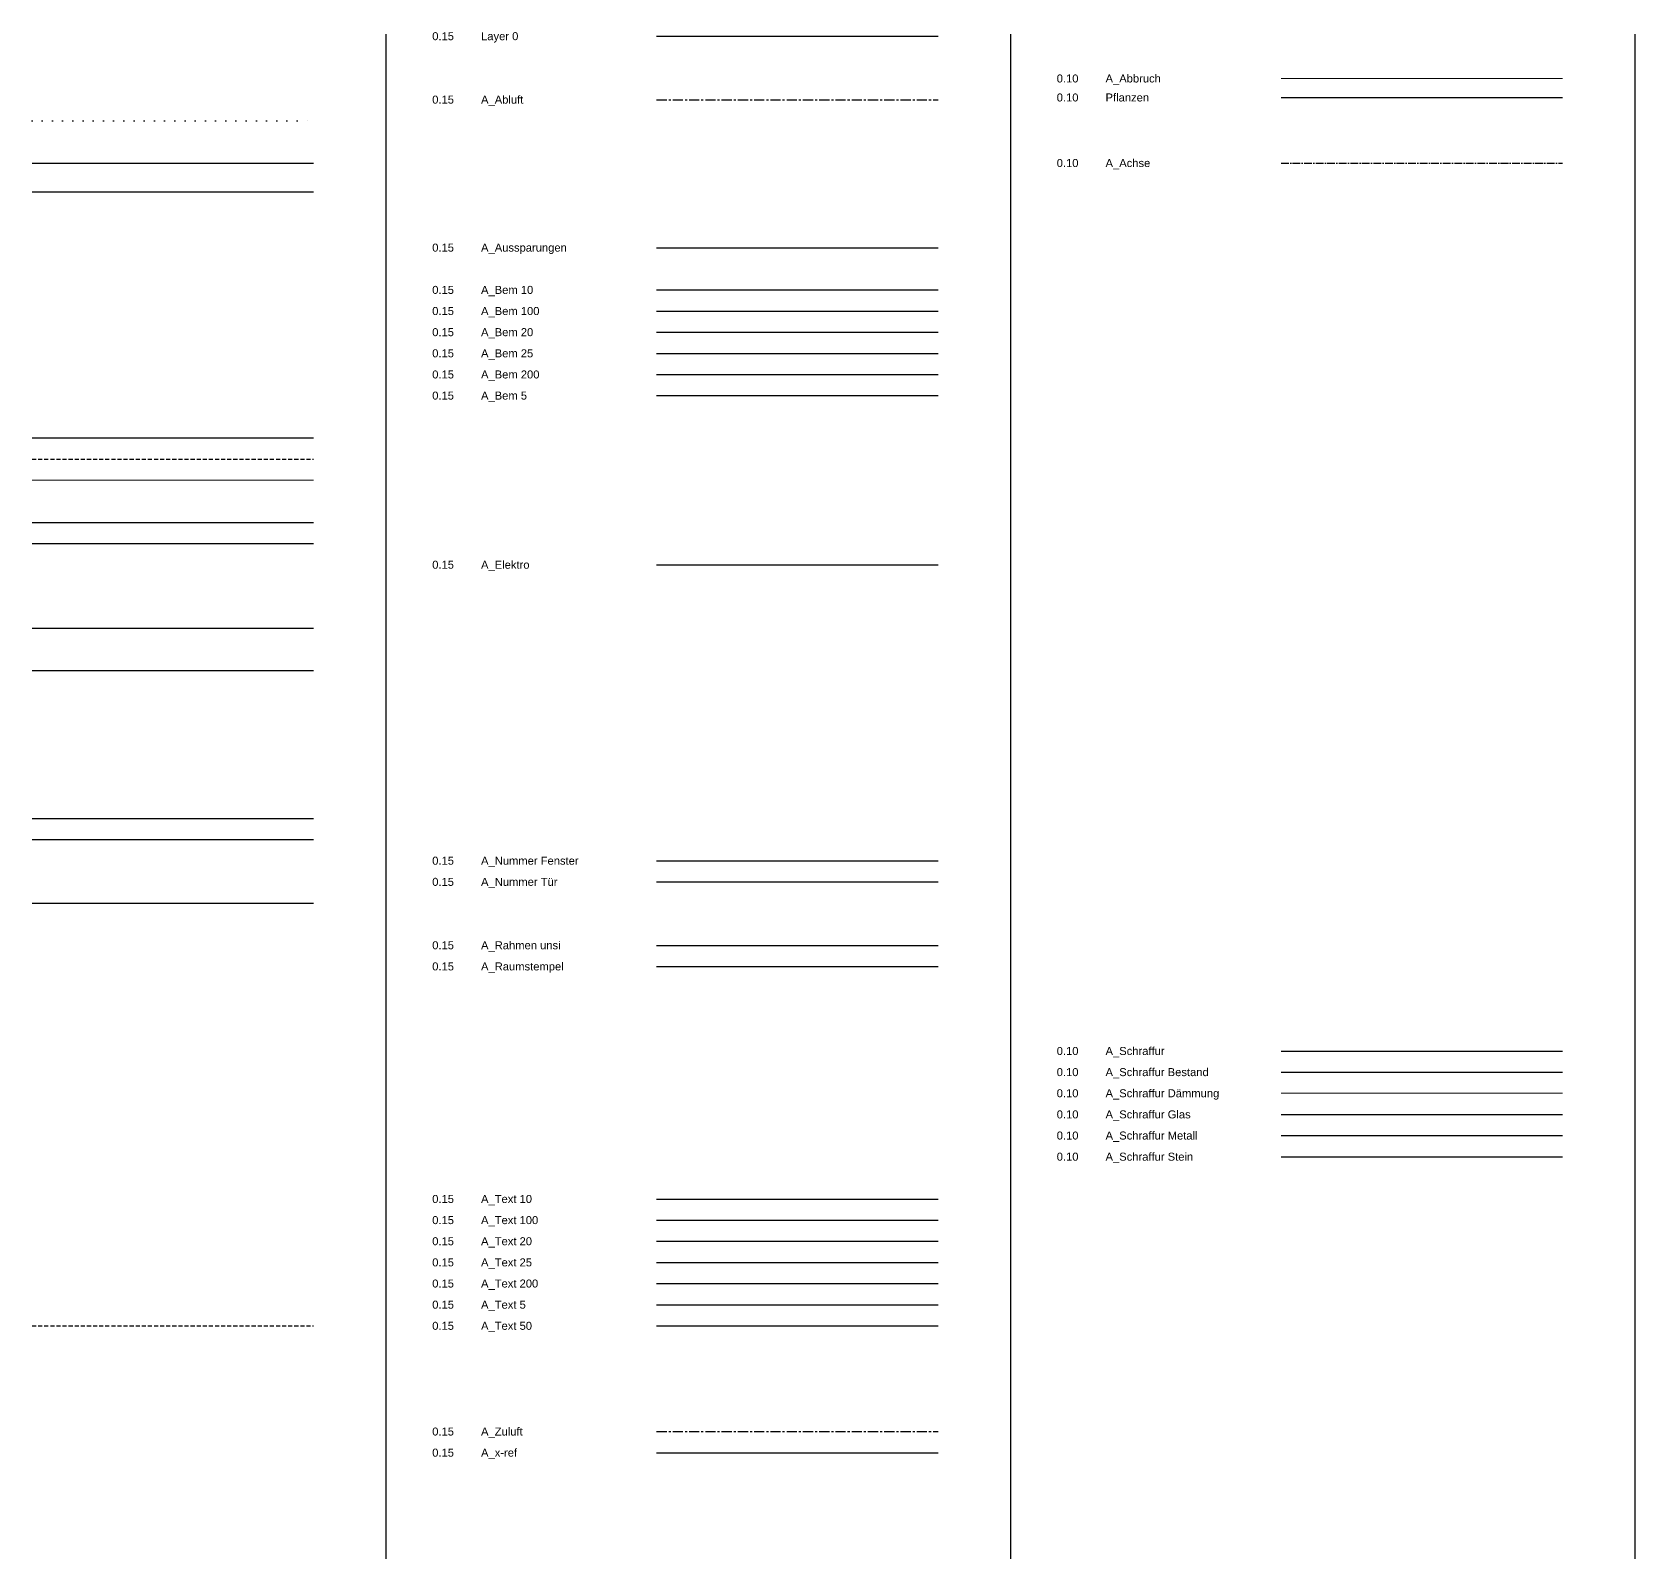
# Model space of a CAD drawing. Extents: x 17699 to 28884, y -7809 to 6608.
# Drawn here: x 22601 to 27608, y 1840 to 6608 of the extents above; entities that cross this region are included whole.
import ezdxf

# ---------------------------------------------------------------- set-up
doc = ezdxf.new("R2010")
doc.units = 0
for name, pattern in [('ACAD_ISO10W100', [18, 12, -3, 0, -3]), ('MITTE', [50.8, 31.75, -6.35, 6.35, -6.35]), ('PUNKT', [6.35, 0, -6.35]), ('VERDECKT', [9.525, 6.35, -3.175])]:
    doc.linetypes.add(name, pattern=pattern)
for name, color, linetype, lineweight in [('0_ABBRUCH', 50, 'ABBRUCHLINIE', 15), ('A_Dachtragwerk', 9, 'Continuous', 15), ('A_Dämmung', 9, 'ACAD_ISO10W100', 9)]:
    doc.layers.add(name, color=color, linetype=linetype, lineweight=lineweight)
for name, color, linetype in [('A_Abbruch', 2, 'Continuous'), ('A_Abluft', 7, 'MITTE'), ('A_Abstandsflächen', 9, 'PUNKT'), ('A_Achse', 8, 'MITTE'), ('A_Ansicht', 9, 'Continuous'), ('A_Aussparungen', 7, 'Continuous'), ('A_Bem 10', 7, 'Continuous'), ('A_Bem 100', 7, 'Continuous'), ('A_Bem 20', 7, 'Continuous'), ('A_Bem 200', 7, 'Continuous'), ('A_Bem 25', 7, 'Continuous'), ('A_Bem 5', 7, 'Continuous'), ('A_Bodenbelag', 9, 'Continuous'), ('A_Dachflächenfenster', 9, 'VERDECKT'), ('A_Detail', 9, 'Continuous'), ('A_Dichtung', 9, 'Continuous'), ('A_Elektro', 7, 'Continuous'), ('A_Fliese', 9, 'Continuous'), ('A_Glas', 9, 'Continuous'), ('A_Naturstein 1', 9, 'Continuous'), ('A_Naturstein 2', 9, 'Continuous'), ('A_Nummer Fenster', 7, 'Continuous'), ('A_Nummer Tür', 7, 'Continuous'), ('A_Parkett', 9, 'Continuous'), ('A_Pflanzen', 9, 'Continuous'), ('A_Rahmenunsi', 7, 'Continuous'), ('A_Raumstempel', 7, 'Continuous'), ('A_Schraffur', 8, 'Continuous'), ('A_Schraffur Bestand', 8, 'Continuous'), ('A_Schraffur Dämmung', 8, 'ISOLATION'), ('A_Schraffur Glas', 8, 'Continuous'), ('A_Schraffur Metall', 8, 'Continuous'), ('A_Schraffur Stein', 8, 'Continuous'), ('A_Text 10', 7, 'Continuous'), ('A_Text 100', 7, 'Continuous'), ('A_Text 20', 7, 'Continuous'), ('A_Text 200', 7, 'Continuous'), ('A_Text 25', 7, 'Continuous'), ('A_Text 5', 7, 'Continuous'), ('A_Text 50', 7, 'Continuous'), ('A_Verdeckt', 9, 'VERDECKT'), ('A_x-ref', 7, 'Continuous'), ('A_Zuluft', 7, 'MITTE'), ('A_Änderungen', 10, 'Continuous')]:
    doc.layers.add(name, color=color, linetype=linetype)
doc.styles.add('ARIAL', font='arial.ttf')
doc.styles.get("Standard").update_dxf_attribs({"font": 'txt.shx'})
doc.linetypes.add('ABBRUCHLINIE', pattern='A,7.5,0,["X",Standard,S=2,R=0,X=0,Y=-1],-1', length=8.5)
doc.linetypes.add('ISOLATION', pattern='A,0.00254,-2.54,[134,ltypeshp.shx,S=2.54,R=0,X=-2.54,Y=0],-5.08,[134,ltypeshp.shx,S=2.54,R=180,X=2.54,Y=0],-2.54', length=10.16254)

msp = doc.modelspace()

# ---------------------------------------------------------------- linework, layer by layer
msp.add_line((24552.095, 6594.765), (25431.549, 6594.765))
for points in [[(23706.774, 6601.338), (23706.774, 1839.953)], [(25657.464, 6601.338), (25657.464, 1839.953)], [(27608.154, 6601.338), (27608.154, 1839.953)]]:
    msp.add_lwpolyline(points)
at = {"layer": '0_ABBRUCH', "ltscale": 10}
msp.add_line((26502.786, 6462.73), (27382.24, 6462.73), dxfattribs=at)
at = {"layer": 'A_Abluft'}
msp.add_line((24552.095, 6396.713), (25431.549, 6396.713), dxfattribs=at)
at = {"layer": 'A_Abstandsflächen', "ltscale": 5}
msp.add_line((22601.405, 6330.696), (23480.859, 6330.696), dxfattribs=at)
at = {"layer": 'A_Achse', "linetype": 'ACAD_ISO10W100', "ltscale": 2}
msp.add_line((26502.786, 6198.661), (27382.24, 6198.661), dxfattribs=at)
at = {"layer": 'A_Ansicht'}
msp.add_line((22601.405, 6198.661), (23480.859, 6198.661), dxfattribs=at)
at = {"layer": 'A_Aussparungen'}
msp.add_line((24552.095, 5934.591), (25431.549, 5934.591), dxfattribs=at)
at = {"layer": 'A_Bem 10'}
msp.add_line((24552.095, 5802.556), (25431.549, 5802.556), dxfattribs=at)
at = {"layer": 'A_Bem 100'}
msp.add_line((24552.095, 5736.539), (25431.549, 5736.539), dxfattribs=at)
at = {"layer": 'A_Bem 20'}
msp.add_line((24552.095, 5670.521), (25431.549, 5670.521), dxfattribs=at)
at = {"layer": 'A_Bem 200'}
msp.add_line((24552.095, 5538.486), (25431.549, 5538.486), dxfattribs=at)
at = {"layer": 'A_Bem 25'}
msp.add_line((24552.095, 5604.504), (25431.549, 5604.504), dxfattribs=at)
at = {"layer": 'A_Bem 5'}
msp.add_line((24552.095, 5472.469), (25431.549, 5472.469), dxfattribs=at)
at = {"layer": 'A_Bodenbelag'}
msp.add_line((22601.405, 5340.434), (23480.859, 5340.434), dxfattribs=at)
at = {"layer": 'A_Dachflächenfenster', "ltscale": 2}
msp.add_line((22601.405, 5274.416), (23480.859, 5274.416), dxfattribs=at)
at = {"layer": 'A_Dachtragwerk', "ltscale": 2}
msp.add_line((22601.405, 5208.399), (23480.859, 5208.399), dxfattribs=at)
at = {"layer": 'A_Detail'}
msp.add_line((22601.405, 5076.364), (23480.859, 5076.364), dxfattribs=at)
at = {"layer": 'A_Dichtung'}
msp.add_line((22601.405, 5010.347), (23480.859, 5010.347), dxfattribs=at)
at = {"layer": 'A_Dämmung', "linetype": 'ISOLATION', "ltscale": 0.4}
msp.add_line((26502.786, 3293.893), (27382.24, 3293.893), dxfattribs=at)
at = {"layer": 'A_Elektro'}
msp.add_line((24552.095, 4944.329), (25431.549, 4944.329), dxfattribs=at)
at = {"layer": 'A_Fliese'}
msp.add_line((22601.405, 4746.277), (23480.859, 4746.277), dxfattribs=at)
at = {"layer": 'A_Glas'}
msp.add_line((22601.405, 4614.242), (23480.859, 4614.242), dxfattribs=at)
at = {"layer": 'A_Naturstein 1'}
msp.add_line((22601.405, 4152.12), (23480.859, 4152.12), dxfattribs=at)
at = {"layer": 'A_Naturstein 2'}
msp.add_line((22601.405, 4086.103), (23480.859, 4086.103), dxfattribs=at)
at = {"layer": 'A_Nummer Fenster'}
msp.add_line((24552.095, 4020.085), (25431.549, 4020.085), dxfattribs=at)
at = {"layer": 'A_Nummer Tür'}
msp.add_line((24552.095, 3954.068), (25431.549, 3954.068), dxfattribs=at)
at = {"layer": 'A_Parkett'}
msp.add_line((22601.405, 3888.05), (23480.859, 3888.05), dxfattribs=at)
at = {"layer": 'A_Pflanzen'}
msp.add_line((26502.786, 6403.391), (27382.24, 6403.391), dxfattribs=at)
at = {"layer": 'A_Rahmenunsi'}
msp.add_line((24552.095, 3756.015), (25431.549, 3756.015), dxfattribs=at)
at = {"layer": 'A_Raumstempel'}
msp.add_line((24552.095, 3689.998), (25431.549, 3689.998), dxfattribs=at)
at = {"layer": 'A_Schraffur'}
msp.add_line((26502.786, 3425.928), (27382.24, 3425.928), dxfattribs=at)
at = {"layer": 'A_Schraffur Bestand'}
msp.add_line((26502.786, 3359.911), (27382.24, 3359.911), dxfattribs=at)
at = {"layer": 'A_Schraffur Glas'}
msp.add_line((26502.786, 3227.876), (27382.24, 3227.876), dxfattribs=at)
at = {"layer": 'A_Schraffur Metall'}
msp.add_line((26502.786, 3161.858), (27382.24, 3161.858), dxfattribs=at)
at = {"layer": 'A_Schraffur Stein'}
msp.add_line((26502.786, 3095.841), (27382.24, 3095.841), dxfattribs=at)
at = {"layer": 'A_Text 10'}
msp.add_line((24552.095, 2963.806), (25431.549, 2963.806), dxfattribs=at)
at = {"layer": 'A_Text 100'}
msp.add_line((24552.095, 2897.789), (25431.549, 2897.789), dxfattribs=at)
at = {"layer": 'A_Text 20'}
msp.add_line((24552.095, 2831.771), (25431.549, 2831.771), dxfattribs=at)
at = {"layer": 'A_Text 200'}
msp.add_line((24552.095, 2699.736), (25431.549, 2699.736), dxfattribs=at)
at = {"layer": 'A_Text 25'}
msp.add_line((24552.095, 2765.754), (25431.549, 2765.754), dxfattribs=at)
at = {"layer": 'A_Text 5'}
msp.add_line((24552.095, 2633.719), (25431.549, 2633.719), dxfattribs=at)
at = {"layer": 'A_Text 50'}
msp.add_line((24552.095, 2567.701), (25431.549, 2567.701), dxfattribs=at)
at = {"layer": 'A_Verdeckt', "ltscale": 2}
msp.add_line((22601.405, 2567.701), (23480.859, 2567.701), dxfattribs=at)
at = {"layer": 'A_x-ref'}
msp.add_line((24552.095, 2171.597), (25431.549, 2171.597), dxfattribs=at)
at = {"layer": 'A_Zuluft'}
msp.add_line((24552.095, 2237.614), (25431.549, 2237.614), dxfattribs=at)
at = {"layer": 'A_Änderungen'}
msp.add_line((22601.405, 6108.841), (23480.859, 6108.841), dxfattribs=at)

# ---------------------------------------------------------------- texts
at = {"char_height": 25, "width": 7059.53558, "attachment_point": 1, "style": 'ARIAL'}
for s, insert in [('0.15', (23851.33, 6607.485)), ('Layer 0 ', (24003.873, 6607.485))]:
    msp.add_mtext(s, dxfattribs=dict(at, insert=insert))
at = {"layer": 'A_Abbruch', "char_height": 25, "width": 7059.53558, "attachment_point": 1, "style": 'ARIAL'}
for s, insert in [('0.10', (25802.02, 6475.45)), ('A_Abbruch ', (25954.563, 6475.45))]:
    msp.add_mtext(s, dxfattribs=dict(at, insert=insert))
at = {"layer": 'A_Abluft', "char_height": 25, "width": 7059.53558, "attachment_point": 1, "style": 'ARIAL'}
for s, insert in [('0.15', (23851.33, 6409.433)), ('A_Abluft ', (24003.873, 6409.433))]:
    msp.add_mtext(s, dxfattribs=dict(at, insert=insert))
at = {"layer": 'A_Achse', "linetype": 'MITTE', "char_height": 25, "width": 7059.53558, "attachment_point": 1, "style": 'ARIAL'}
for s, insert in [('0.10', (25802.02, 6211.381)), ('A_Achse', (25954.563, 6211.381))]:
    msp.add_mtext(s, dxfattribs=dict(at, insert=insert))
at = {"layer": 'A_Aussparungen', "char_height": 25, "attachment_point": 1, "style": 'ARIAL'}
for s, insert, width in [('0.15', (23851.33, 5947.311), 70.08361), ('A_Aussparungen ', (24003.873, 5947.311), 7059.53558)]:
    msp.add_mtext(s, dxfattribs=dict(at, insert=insert, width=width))
at = {"layer": 'A_Bem 10', "char_height": 25, "attachment_point": 1, "style": 'ARIAL'}
for s, insert, width in [('0.15', (23851.33, 5815.276), 70.08361), ('A_Bem 10 ', (24003.873, 5815.276), 7059.53558)]:
    msp.add_mtext(s, dxfattribs=dict(at, insert=insert, width=width))
at = {"layer": 'A_Bem 100', "char_height": 25, "attachment_point": 1, "style": 'ARIAL'}
for s, insert, width in [('0.15', (23851.33, 5749.259), 70.08361), ('A_Bem 100', (24003.873, 5749.259), 7059.53558)]:
    msp.add_mtext(s, dxfattribs=dict(at, insert=insert, width=width))
at = {"layer": 'A_Bem 20', "char_height": 25, "attachment_point": 1, "style": 'ARIAL'}
for s, insert, width in [('0.15', (23851.33, 5683.241), 70.08361), ('A_Bem 20', (24003.873, 5683.241), 7059.53558)]:
    msp.add_mtext(s, dxfattribs=dict(at, insert=insert, width=width))
at = {"layer": 'A_Bem 200', "char_height": 25, "attachment_point": 1, "style": 'ARIAL'}
for s, insert, width in [('0.15', (23851.33, 5551.206), 70.08361), ('A_Bem 200', (24003.873, 5551.206), 7059.53558)]:
    msp.add_mtext(s, dxfattribs=dict(at, insert=insert, width=width))
at = {"layer": 'A_Bem 25', "char_height": 25, "attachment_point": 1, "style": 'ARIAL'}
for s, insert, width in [('0.15', (23851.33, 5617.224), 70.08361), ('A_Bem 25', (24003.873, 5617.224), 7059.53558)]:
    msp.add_mtext(s, dxfattribs=dict(at, insert=insert, width=width))
at = {"layer": 'A_Bem 5', "char_height": 25, "attachment_point": 1, "style": 'ARIAL'}
for s, insert, width in [('0.15', (23851.33, 5485.189), 70.08361), ('A_Bem 5', (24003.873, 5485.189), 7059.53558)]:
    msp.add_mtext(s, dxfattribs=dict(at, insert=insert, width=width))
at = {"layer": 'A_Elektro', "char_height": 25, "attachment_point": 1, "style": 'ARIAL'}
for s, insert, width in [('0.15', (23851.33, 4957.049), 70.08361), ('A_Elektro', (24003.873, 4957.049), 7059.53558)]:
    msp.add_mtext(s, dxfattribs=dict(at, insert=insert, width=width))
at = {"layer": 'A_Nummer Fenster', "char_height": 25, "width": 7059.53558, "attachment_point": 1, "style": 'ARIAL'}
for s, insert in [('0.15', (23851.33, 4032.805)), ('A_Nummer Fenster ', (24003.873, 4032.805))]:
    msp.add_mtext(s, dxfattribs=dict(at, insert=insert))
at = {"layer": 'A_Nummer Tür', "char_height": 25, "width": 7059.53558, "attachment_point": 1, "style": 'ARIAL'}
for s, insert in [('0.15', (23851.33, 3966.788)), ('A_Nummer Tür', (24003.873, 3966.788))]:
    msp.add_mtext(s, dxfattribs=dict(at, insert=insert))
at = {"layer": 'A_Pflanzen', "char_height": 25, "width": 7059.53558, "attachment_point": 1, "style": 'ARIAL'}
for s, insert in [('0.10', (25802.02, 6416.111)), ('Pflanzen', (25954.563, 6416.111))]:
    msp.add_mtext(s, dxfattribs=dict(at, insert=insert))
at = {"layer": 'A_Rahmenunsi', "char_height": 25, "width": 7059.53558, "attachment_point": 1, "style": 'ARIAL'}
for s, insert in [('0.15', (23851.33, 3768.735)), ('A_Rahmen unsi', (24003.873, 3768.735))]:
    msp.add_mtext(s, dxfattribs=dict(at, insert=insert))
at = {"layer": 'A_Raumstempel', "char_height": 25, "width": 7059.53558, "attachment_point": 1, "style": 'ARIAL'}
for s, insert in [('0.15', (23851.33, 3702.718)), ('A_Raumstempel', (24003.873, 3702.718))]:
    msp.add_mtext(s, dxfattribs=dict(at, insert=insert))
at = {"layer": 'A_Schraffur', "char_height": 25, "width": 7059.53558, "attachment_point": 1, "style": 'ARIAL'}
for s, insert in [('0.10', (25802.02, 3438.648)), ('A_Schraffur ', (25954.563, 3438.648))]:
    msp.add_mtext(s, dxfattribs=dict(at, insert=insert))
at = {"layer": 'A_Schraffur Bestand', "char_height": 25, "width": 7059.53558, "attachment_point": 1, "style": 'ARIAL'}
for s, insert in [('0.10', (25802.02, 3372.631)), ('A_Schraffur Bestand', (25954.563, 3372.631))]:
    msp.add_mtext(s, dxfattribs=dict(at, insert=insert))
at = {"layer": 'A_Schraffur Dämmung', "ltscale": 0.5, "char_height": 25, "width": 7059.53558, "attachment_point": 1, "style": 'ARIAL'}
for s, insert in [('0.10', (25802.02, 3306.613)), ('A_Schraffur Dämmung', (25954.563, 3306.613))]:
    msp.add_mtext(s, dxfattribs=dict(at, insert=insert))
at = {"layer": 'A_Schraffur Glas', "char_height": 25, "width": 7059.53558, "attachment_point": 1, "style": 'ARIAL'}
for s, insert in [('0.10', (25802.02, 3240.596)), ('A_Schraffur Glas', (25954.563, 3240.596))]:
    msp.add_mtext(s, dxfattribs=dict(at, insert=insert))
at = {"layer": 'A_Schraffur Metall', "char_height": 25, "width": 7059.53558, "attachment_point": 1, "style": 'ARIAL'}
for s, insert in [('0.10', (25802.02, 3174.578)), ('A_Schraffur Metall ', (25954.563, 3174.578))]:
    msp.add_mtext(s, dxfattribs=dict(at, insert=insert))
at = {"layer": 'A_Schraffur Stein', "char_height": 25, "width": 7059.53558, "attachment_point": 1, "style": 'ARIAL'}
for s, insert in [('0.10', (25802.02, 3108.561)), ('A_Schraffur Stein', (25954.563, 3108.561))]:
    msp.add_mtext(s, dxfattribs=dict(at, insert=insert))
at = {"layer": 'A_Text 10', "char_height": 25, "attachment_point": 1, "style": 'ARIAL'}
for s, insert, width in [('0.15', (23851.33, 2976.526), 70.08361), ('A_Text 10 ', (24003.873, 2976.526), 7059.53558)]:
    msp.add_mtext(s, dxfattribs=dict(at, insert=insert, width=width))
at = {"layer": 'A_Text 100', "char_height": 25, "attachment_point": 1, "style": 'ARIAL'}
for s, insert, width in [('0.15', (23851.33, 2910.509), 70.08361), ('A_Text 100', (24003.873, 2910.509), 7059.53558)]:
    msp.add_mtext(s, dxfattribs=dict(at, insert=insert, width=width))
at = {"layer": 'A_Text 20', "char_height": 25, "attachment_point": 1, "style": 'ARIAL'}
for s, insert, width in [('0.15', (23851.33, 2844.491), 70.08361), ('A_Text 20', (24003.873, 2844.491), 7059.53558)]:
    msp.add_mtext(s, dxfattribs=dict(at, insert=insert, width=width))
at = {"layer": 'A_Text 200', "char_height": 25, "attachment_point": 1, "style": 'ARIAL'}
for s, insert, width in [('0.15', (23851.33, 2712.456), 70.08361), ('A_Text 200', (24003.873, 2712.456), 7059.53558)]:
    msp.add_mtext(s, dxfattribs=dict(at, insert=insert, width=width))
at = {"layer": 'A_Text 25', "char_height": 25, "attachment_point": 1, "style": 'ARIAL'}
for s, insert, width in [('0.15', (23851.33, 2778.474), 70.08361), ('A_Text 25', (24003.873, 2778.474), 7059.53558)]:
    msp.add_mtext(s, dxfattribs=dict(at, insert=insert, width=width))
at = {"layer": 'A_Text 5', "char_height": 25, "attachment_point": 1, "style": 'ARIAL'}
for s, insert, width in [('0.15', (23851.33, 2646.439), 70.08361), ('A_Text 5', (24003.873, 2646.439), 7059.53558)]:
    msp.add_mtext(s, dxfattribs=dict(at, insert=insert, width=width))
at = {"layer": 'A_Text 50', "char_height": 25, "attachment_point": 1, "style": 'ARIAL'}
for s, insert, width in [('0.15', (23851.33, 2580.421), 70.08361), ('A_Text 50 ', (24003.873, 2580.421), 7059.53558)]:
    msp.add_mtext(s, dxfattribs=dict(at, insert=insert, width=width))
at = {"layer": 'A_x-ref', "char_height": 25, "attachment_point": 1, "style": 'ARIAL'}
for s, insert, width in [('0.15', (23851.33, 2184.317), 70.08361), ('A_x-ref', (24003.873, 2184.317), 7059.53558)]:
    msp.add_mtext(s, dxfattribs=dict(at, insert=insert, width=width))
at = {"layer": 'A_Zuluft', "char_height": 25, "attachment_point": 1, "style": 'ARIAL'}
for s, insert, width in [('0.15', (23851.33, 2250.334), 70.08361), ('A_Zuluft', (24003.873, 2250.334), 7059.53558)]:
    msp.add_mtext(s, dxfattribs=dict(at, insert=insert, width=width))

doc.saveas('drawing.dxf')
